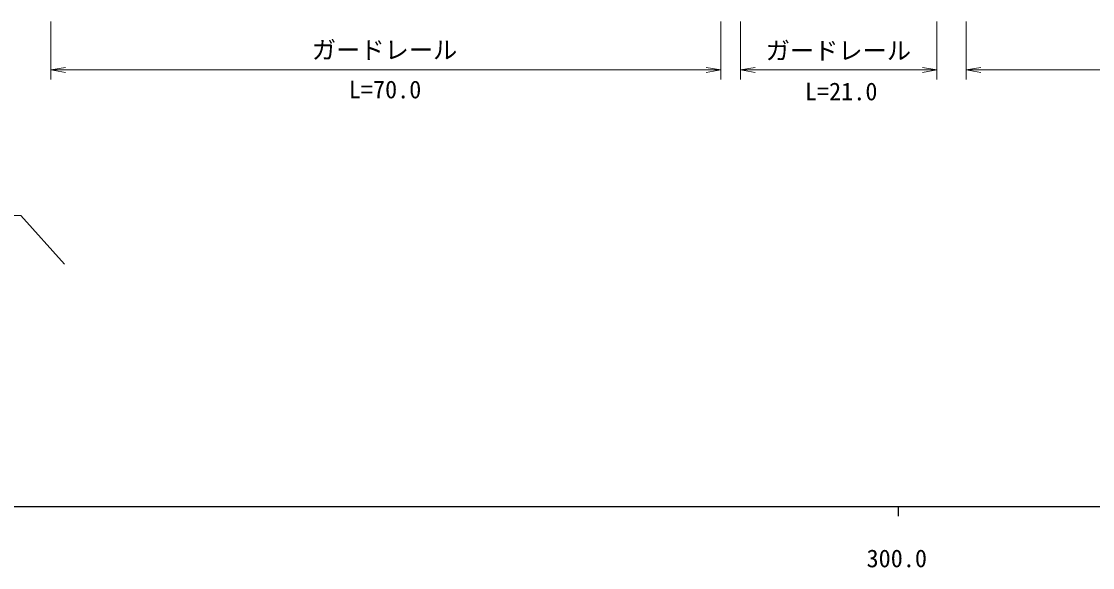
# Model space of a CAD drawing. Units: millimetres, scale not verified. Extents: x 40000 to 680000, y 20000 to 380000.
# Drawn here: x 277569 to 388038, y 198715 to 255000 of the extents above; entities that cross this region are included whole.
import ezdxf
from ezdxf.enums import TextEntityAlignment as Align

# ---------------------------------------------------------------- set-up
doc = ezdxf.new("R2010")
doc.units = ezdxf.units.MM
doc.header["$LTSCALE"] = 1000
for name, color, linetype, lineweight in [('M-STR-HTXT', 7, 'Continuous', 13), ('M-TTL-BAND', 7, 'Continuous', 25), ('M-WORK', 1, 'Continuous', 13)]:
    doc.layers.add(name, color=color, linetype=linetype, lineweight=lineweight)
doc.styles.add('ＭＳ ゴシック', font='')
doc.styles.get('ＭＳ ゴシック').set_extended_font_data('MS Gothic')

# ---------------------------------------------------------------- blocks, each defined once
blk = doc.blocks.new('open_arrow')
at = {"color": 0, "linetype": 'Continuous', "lineweight": -2}
blk.add_lwpolyline([(7.5, 1.25), (0, 0), (7.5, -1.25)], dxfattribs=at)

msp = doc.modelspace()

# ---------------------------------------------------------------- linework, layer by layer
at = {"layer": 'M-STR-HTXT'}
for p, q in [((280611, 255000), (280611, 249000)), ((349699, 255000), (349699, 249000)), ((351739, 255000), (351739, 249000)), ((371991, 255000), (371991, 249000)), ((375006, 255000), (375006, 249000)), ((280611, 250000), (349699, 250000)), ((351739, 250000), (371991, 250000)), ((375006, 250000), (439295, 250000))]:
    msp.add_line(p, q, dxfattribs=at)
at = {"layer": 'M-TTL-BAND'}
for p, q in [((40000, 205000), (579000, 205000)), ((368000, 205000), (368000, 204000))]:
    msp.add_line(p, q, dxfattribs=at)
at = {"layer": 'M-WORK'}
msp.add_lwpolyline([(275000, 235000), (277500, 235000), (282000, 230000)], dxfattribs=at)

# ---------------------------------------------------------------- block references
at = {"layer": 'M-STR-HTXT', "xscale": 200, "yscale": 200}
for p in [(280611, 250000), (351739, 250000), (375006, 250000)]:
    msp.add_blockref('open_arrow', p, dxfattribs=at)
at = {"layer": 'M-STR-HTXT', "xscale": 200, "yscale": 200, "rotation": 180}
for p in [(349699, 250000), (371991, 250000)]:
    msp.add_blockref('open_arrow', p, dxfattribs=at)

# ---------------------------------------------------------------- texts
at = {"layer": 'M-STR-HTXT', "style": 'ＭＳ ゴシック'}
for p in [(315018, 252062), (361819, 251992)]:
    msp.add_text('ガードレール', height=1833, dxfattribs=at).set_placement(p, align=Align.MIDDLE_CENTER)
for s, p in [('L=70.0', (315070, 246521)), ('L=21.0', (362110, 246319))]:
    msp.add_text(s, height=1833, dxfattribs=at).set_placement(p, align=Align.BOTTOM_CENTER)
at = {"layer": 'M-TTL-BAND', "style": 'ＭＳ ゴシック'}
msp.add_text('300.0', height=1833, dxfattribs=at).set_placement((367844, 198195), align=Align.BOTTOM_CENTER)

doc.saveas('drawing.dxf')
